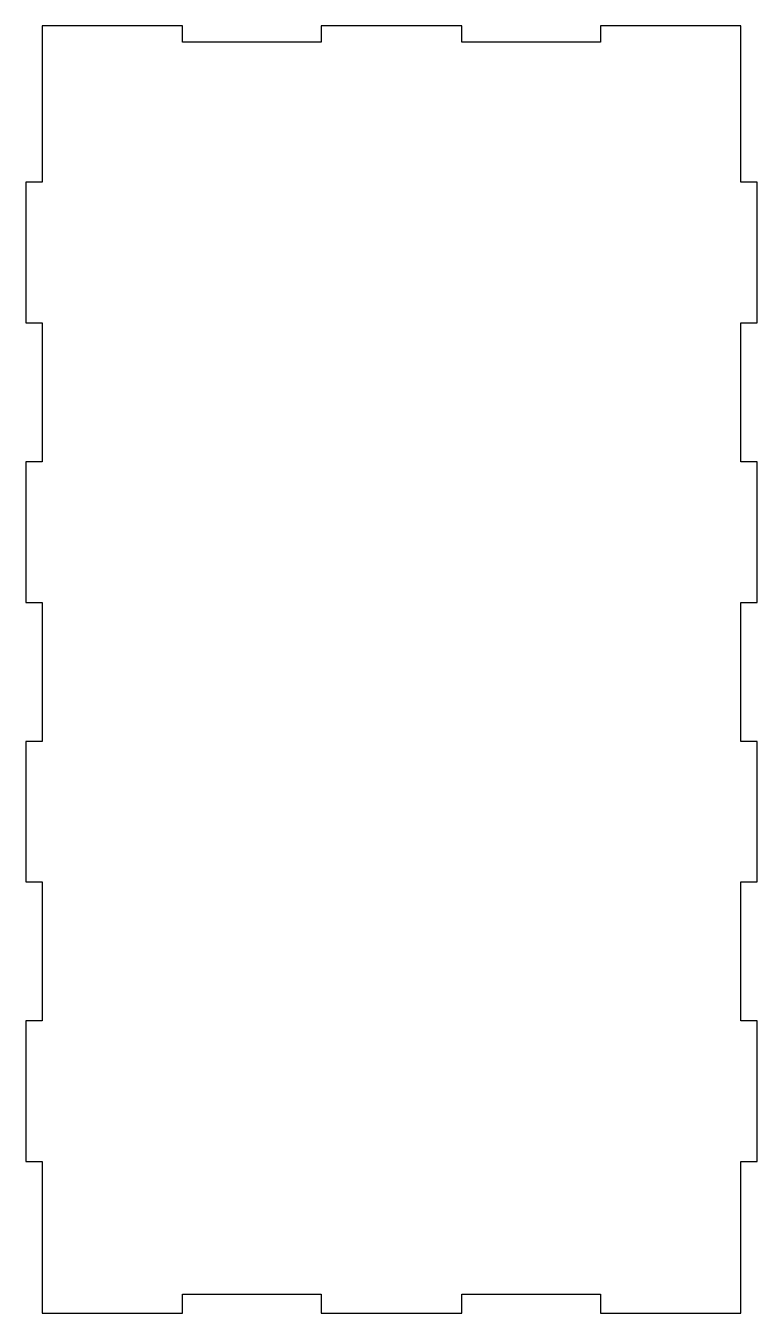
# Model space of a CAD drawing. Header units: millimetres. Extents: x -67 to 67, y -4 to 233.
import ezdxf

# ---------------------------------------------------------------- set-up
doc = ezdxf.new("R2010")
doc.units = ezdxf.units.MM

msp = doc.modelspace()

# ---------------------------------------------------------------- linework, layer by layer
at = {"color": 7, "linetype": 'Continuous', "lineweight": 25}
for p, q in [((-64.15, 232.78), (-64.15, 204.08)), ((-38.37, 232.78), (-64.15, 232.78)), ((-38.37, 229.78), (-38.37, 232.78)), ((12.89, 232.78), (-12.89, 232.78)), ((-12.89, 232.78), (-12.89, 229.78)), ((12.89, 229.78), (12.89, 232.78)), ((64.15, 232.78), (38.37, 232.78)), ((38.37, 232.78), (38.37, 229.78)), ((64.15, 204.08), (64.15, 232.78)), ((-12.89, 229.78), (-38.37, 229.78)), ((38.37, 229.78), (12.89, 229.78)), ((-64.15, 204.08), (-67.15, 204.08)), ((-67.15, 204.08), (-67.15, 178.27375)), ((67.15, 204.08), (64.15, 204.08)), ((67.15, 178.27375), (67.15, 204.08)), ((-67.15, 178.27375), (-64.15, 178.27375)), ((-64.15, 178.27375), (-64.15, 152.7675)), ((64.15, 152.7675), (64.15, 178.27375)), ((64.15, 178.27375), (67.15, 178.27375)), ((-64.15, 152.7675), (-67.15, 152.7675)), ((-67.15, 152.7675), (-67.15, 126.96125)), ((67.15, 152.7675), (64.15, 152.7675)), ((67.15, 126.96125), (67.15, 152.7675)), ((-67.15, 126.96125), (-64.15, 126.96125)), ((-64.15, 126.96125), (-64.15, 101.455)), ((64.15, 101.455), (64.15, 126.96125)), ((64.15, 126.96125), (67.15, 126.96125)), ((-64.15, 101.455), (-67.15, 101.455)), ((-67.15, 101.455), (-67.15, 75.64875)), ((67.15, 101.455), (64.15, 101.455)), ((67.15, 75.64875), (67.15, 101.455)), ((-67.15, 75.64875), (-64.15, 75.64875)), ((-64.15, 75.64875), (-64.15, 50.1425)), ((64.15, 50.1425), (64.15, 75.64875)), ((64.15, 75.64875), (67.15, 75.64875)), ((-64.15, 50.1425), (-67.15, 50.1425)), ((-67.15, 50.1425), (-67.15, 24.33625)), ((67.15, 50.1425), (64.15, 50.1425)), ((67.15, 24.33625), (67.15, 50.1425)), ((-67.15, 24.33625), (-64.15, 24.33625)), ((-64.15, 24.33625), (-64.15, -3.5)), ((64.15, -3.5), (64.15, 24.33625)), ((64.15, 24.33625), (67.15, 24.33625)), ((-38.37, -3.5), (-38.37, 0)), ((-38.37, 0), (-12.89, 0)), ((-12.89, 0), (-12.89, -3.5)), ((12.89, -3.5), (12.89, 0)), ((12.89, 0), (38.37, 0)), ((38.37, 0), (38.37, -3.5)), ((-64.15, -3.5), (-38.37, -3.5)), ((-12.89, -3.5), (12.89, -3.5)), ((38.37, -3.5), (64.15, -3.5))]:
    msp.add_line(p, q, dxfattribs=at)

doc.saveas('drawing.dxf')
